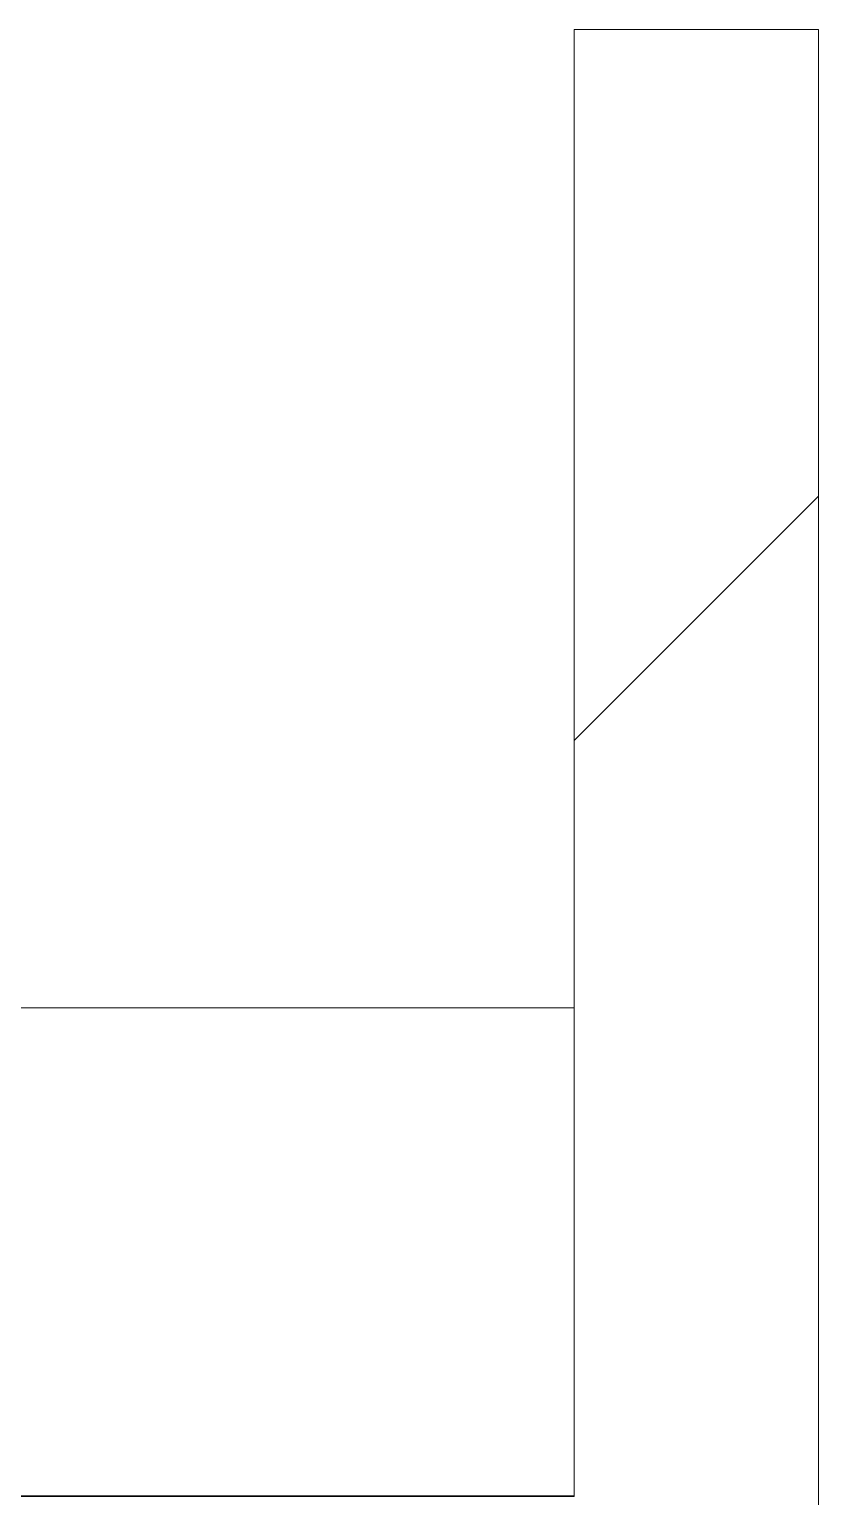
# Model space of a CAD drawing. Header units: millimetres. Extents: x -4000 to 187956, y -58990 to 162485.
# Drawn here: x 1897 to 2220, y 22600 to 23200 of the extents above; entities that cross this region are included whole.
import ezdxf

# ---------------------------------------------------------------- set-up
doc = ezdxf.new("R2010")
doc.units = ezdxf.units.MM
doc.layers.add('A-WALL', color=113, linetype='Continuous', lineweight=13)
doc.layers.add('A-WALL-PATT', color=111, linetype='Continuous', lineweight=13)
pattern_1 = [(45, (0, 0), (-212.132, 212.132), [])]

# ---------------------------------------------------------------- blocks, each defined once
blk = doc.blocks.new('CMF2_NHAXUONG_A_rvt-1-FFS - TANG 1')
at = {"layer": 'A-WALL-PATT', "lineweight": 9}
h = blk.add_hatch(dxfattribs=at)
h.set_pattern_fill('FP_12', color=250, style=0, pattern_type=2)
h.set_pattern_definition(pattern_1)
h.paths.add_polyline_path([(2220, 22599.94), (2220, 23199.93), (2120, 23199.93), (2120, 22599.94)])
h = blk.add_hatch(dxfattribs=at)
h.set_pattern_fill('FP_12', color=250, style=0, pattern_type=2)
h.set_pattern_definition(pattern_1)
h.paths.add_polyline_path([(2220, 22399.94), (2220, 22599.94), (499.79, 22599.94), (499.79, 22399.94), (1689.88, 22399.94)])
at = {"layer": 'A-WALL', "color": 50, "lineweight": 15}
for p, q in [((2120, 23199.93), (2120, 22599.94)), ((2220, 23199.93), (2120, 23199.93)), ((2220, 22599.94), (2220, 23199.93)), ((1324.79, 22799.58), (2120, 22799.58)), ((2120, 22599.94), (499.79, 22599.94)), ((2220, 22399.94), (2220, 22599.94))]:
    blk.add_line(p, q, dxfattribs=at)
at = {"layer": 'A-WALL', "color": 35, "lineweight": 15}
for p, q in [((2120, 22799.58), (1826.66, 22799.58)), ((2120, 22599.94), (2120, 22799.58)), ((2120, 22599.58), (499.79, 22599.58))]:
    blk.add_line(p, q, dxfattribs=at)
at = {"layer": 'A-WALL', "color": 53, "lineweight": 15}
for p in [(499.79, 22599.58), (2120, 22599.94)]:
    blk.add_line(p, (2120, 22599.58), dxfattribs=at)

msp = doc.modelspace()

# ---------------------------------------------------------------- block references
at = {"lineweight": 5}
msp.add_blockref('CMF2_NHAXUONG_A_rvt-1-FFS - TANG 1', (0, 0), dxfattribs=at)

doc.saveas('drawing.dxf')
